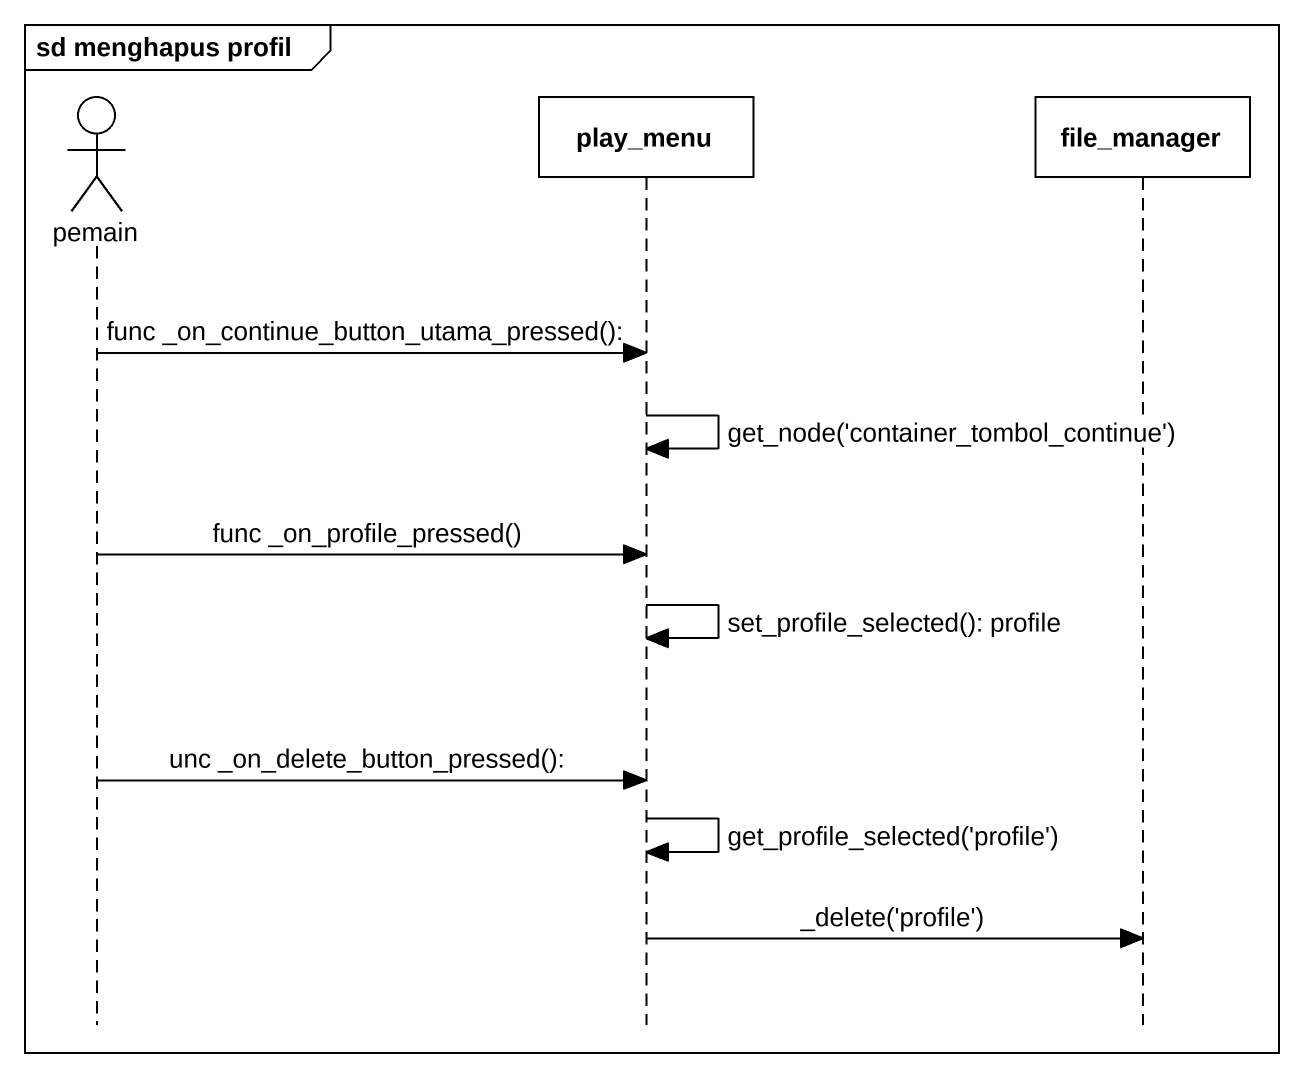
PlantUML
@startuml
mainframe sd menghapus profil
hide footbox
actor pemain
participant play_menu
participant file_manager

pemain -> play_menu : func _on_continue_button_utama_pressed():
play_menu -> play_menu : get_node('container_tombol_continue')
pemain -> play_menu : func _on_profile_pressed()
play_menu -> play_menu : set_profile_selected(): profile
pemain -> play_menu : unc _on_delete_button_pressed():
play_menu -> play_menu : get_profile_selected('profile')
play_menu -> file_manager : _delete('profile')
@enduml
